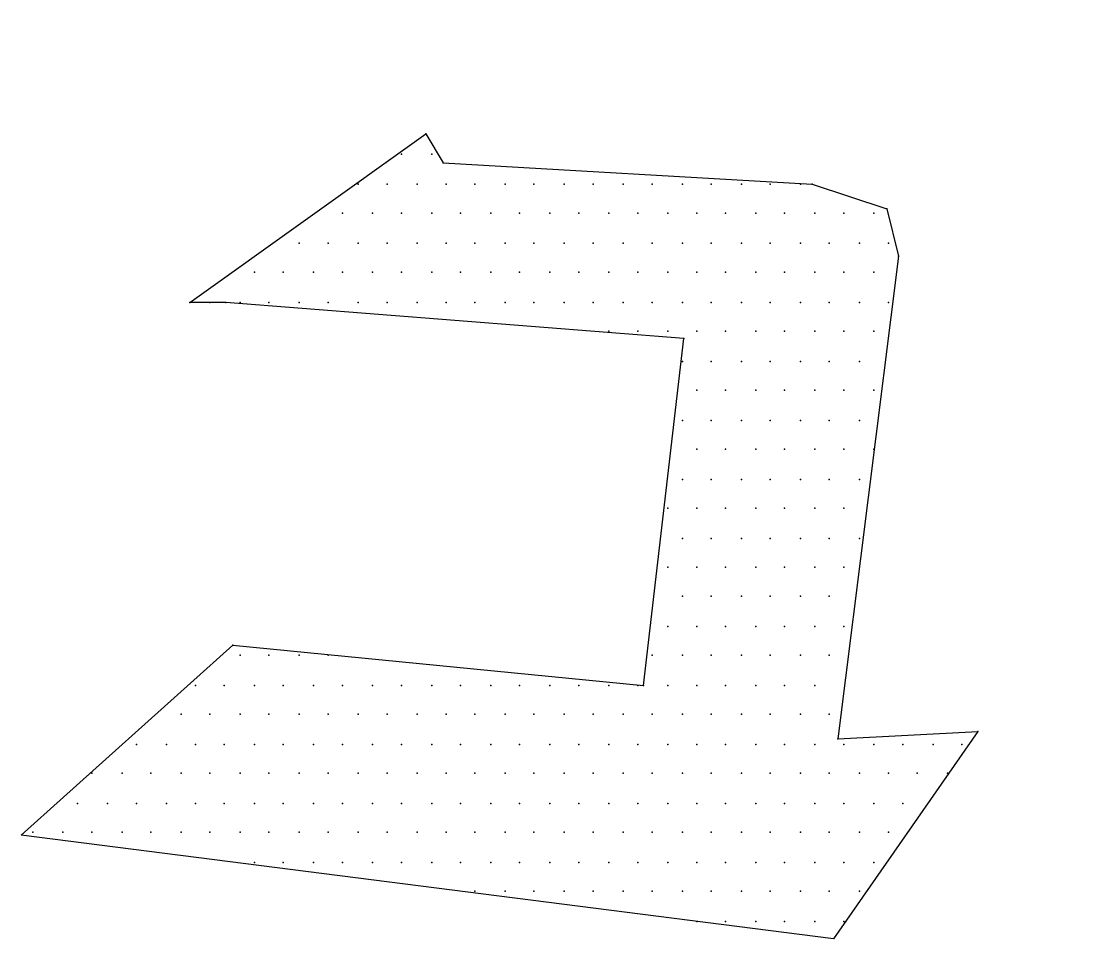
# Model space of a CAD drawing. Extents: x 204392 to 206166, y 706239 to 707835.
# Drawn here: x 204756.59 to 204764.34, y 707762.79 to 707769.52 of the extents above; entities that cross this region are included whole.
import ezdxf

# ---------------------------------------------------------------- set-up
doc = ezdxf.new("R2010")
doc.units = 0
doc.header["$LTSCALE"] = 7
doc.header["$MEASUREMENT"] = 0
doc.layers.add('FNCP001', color=2, linetype='Continuous')
doc.layers.add('KOTERET', color=1, linetype='Continuous')

# ---------------------------------------------------------------- blocks, each defined once
blk = doc.blocks.new('elips')
at = {"layer": 'KOTERET', "color": 1, "linetype": 'Continuous'}
for points in [[(183499.1831, 676929.4187, 0.06433), (183486.4417, 676932.9339, 0.055067), (183475.12, 676933.2717, 0.081051), (183461.7451, 676930.5218, 0.05642), (183453.2737, 676926.1409, 0.170965), (183446.7604, 676918.5457, 0.076819), (183445.7682, 676914.0539, 0.118306), (183447.3569, 676907.2082, 0.129737), (183452.4345, 676901.4391, 0.070189), (183462.3732, 676896.2032, 0.047922), (183469.826, 676894.3083, 0.049022), (183480.4932, 676893.543, 0.072792), (183496.0954, 676896.2454, 0.1248), (183506.3456, 676901.8508, 0.103709), (183511.9774, 676909.8156, 0.036886), (183512.3891, 676911.5627, 0.106536), (183512.1041, 676916.6878, 0.106243), (183507.037, 676924.4255, 0.106919), (183499.1831, 676929.4187)], [(183470.016, 676895.4537, 0.049045), (183480.4615, 676894.7042, 0.072972), (183495.7682, 676897.3644, 0.125195), (183505.5539, 676902.7006, 0.103069), (183510.8901, 676910.222, 0.035565), (183511.2437, 676911.7474, 0.105225), (183511.0009, 676916.3288, 0.105504), (183506.2242, 676923.6021, 0.107235), (183498.7609, 676928.3419, 0.064474), (183486.278, 676931.7833, 0.055181), (183475.1886, 676932.1158, 0.081162), (183462.1621, 676929.4398, 0.05669), (183453.886, 676925.1539, 0.171614), (183447.8425, 676918.1287, 0.076301), (183446.9293, 676914.0117, 0.117637), (183448.3967, 676907.7307, 0.130118), (183453.0995, 676902.3945, 0.070334), (183462.7691, 676897.2958, 0.047983), (183470.016, 676895.4537)]]:
    blk.add_lwpolyline(points, format="xyb", dxfattribs=at)
at = {"layer": 'KOTERET', "color": 2, "linetype": 'Continuous'}
for points in [[(183484.4623, 676929.0598), (183485.328, 676929.6773)], [(183485.328, 676929.6773), (183485.3913, 676929.5717)], [(183485.2382, 676929.6034), (183485.2382, 676929.6034)], [(183485.3491, 676929.6034), (183485.3491, 676929.6034)], [(183485.3913, 676929.5717), (183486.7425, 676929.4926)], [(183485.0799, 676929.4926), (183485.0799, 676929.4926)], [(183485.1855, 676929.4926), (183485.1855, 676929.4926)], [(183485.2963, 676929.4926), (183485.2963, 676929.4926)], [(183485.4019, 676929.4926), (183485.4019, 676929.4926)], [(183485.5074, 676929.4926), (183485.5074, 676929.4926)], [(183485.6183, 676929.4926), (183485.6183, 676929.4926)], [(183485.7238, 676929.4926), (183485.7238, 676929.4926)], [(183485.8347, 676929.4926), (183485.8347, 676929.4926)], [(183485.9402, 676929.4926), (183485.9402, 676929.4926)], [(183486.0511, 676929.4926), (183486.0511, 676929.4926)], [(183486.1566, 676929.4926), (183486.1566, 676929.4926)], [(183486.2675, 676929.4926), (183486.2675, 676929.4926)], [(183486.373, 676929.4926), (183486.373, 676929.4926)], [(183486.4839, 676929.4926), (183486.4839, 676929.4926)], [(183486.5894, 676929.4926), (183486.5894, 676929.4926)], [(183486.7003, 676929.4926), (183486.7003, 676929.4926)], [(183486.7425, 676929.4926), (183487.017, 676929.4028)], [(183485.0218, 676929.387), (183485.0218, 676929.387)], [(183485.1327, 676929.387), (183485.1327, 676929.387)], [(183485.2382, 676929.387), (183485.2382, 676929.387)], [(183485.3491, 676929.387), (183485.3491, 676929.387)], [(183485.4546, 676929.387), (183485.4546, 676929.387)], [(183485.5655, 676929.387), (183485.5655, 676929.387)], [(183485.671, 676929.387), (183485.671, 676929.387)], [(183485.7819, 676929.387), (183485.7819, 676929.387)], [(183485.8875, 676929.387), (183485.8875, 676929.387)], [(183485.9983, 676929.387), (183485.9983, 676929.387)], [(183486.1039, 676929.387), (183486.1039, 676929.387)], [(183486.2147, 676929.387), (183486.2147, 676929.387)], [(183486.3203, 676929.387), (183486.3203, 676929.387)], [(183486.4258, 676929.387), (183486.4258, 676929.387)], [(183486.5367, 676929.387), (183486.5367, 676929.387)], [(183486.6422, 676929.387), (183486.6422, 676929.387)], [(183486.7531, 676929.387), (183486.7531, 676929.387)], [(183486.8586, 676929.387), (183486.8586, 676929.387)], [(183486.9695, 676929.387), (183486.9695, 676929.387)], [(183487.017, 676929.4028), (183487.0592, 676929.2287)], [(183484.8635, 676929.2762), (183484.8635, 676929.2762)], [(183484.9691, 676929.2762), (183484.9691, 676929.2762)], [(183485.0799, 676929.2762), (183485.0799, 676929.2762)], [(183485.1855, 676929.2762), (183485.1855, 676929.2762)], [(183485.2963, 676929.2762), (183485.2963, 676929.2762)], [(183485.4019, 676929.2762), (183485.4019, 676929.2762)], [(183485.5074, 676929.2762), (183485.5074, 676929.2762)], [(183485.6183, 676929.2762), (183485.6183, 676929.2762)], [(183485.7238, 676929.2762), (183485.7238, 676929.2762)], [(183485.8347, 676929.2762), (183485.8347, 676929.2762)], [(183485.9402, 676929.2762), (183485.9402, 676929.2762)], [(183486.0511, 676929.2762), (183486.0511, 676929.2762)], [(183486.1566, 676929.2762), (183486.1566, 676929.2762)], [(183486.2675, 676929.2762), (183486.2675, 676929.2762)], [(183486.373, 676929.2762), (183486.373, 676929.2762)], [(183486.4839, 676929.2762), (183486.4839, 676929.2762)], [(183486.5894, 676929.2762), (183486.5894, 676929.2762)], [(183486.7003, 676929.2762), (183486.7003, 676929.2762)], [(183486.8059, 676929.2762), (183486.8059, 676929.2762)], [(183486.9167, 676929.2762), (183486.9167, 676929.2762)], [(183487.0223, 676929.2762), (183487.0223, 676929.2762)], [(183487.0592, 676929.2287), (183486.8375, 676927.4605)], [(183484.6999, 676929.1706), (183484.6999, 676929.1706)], [(183484.8054, 676929.1706), (183484.8054, 676929.1706)], [(183484.9163, 676929.1706), (183484.9163, 676929.1706)], [(183485.0218, 676929.1706), (183485.0218, 676929.1706)], [(183485.1327, 676929.1706), (183485.1327, 676929.1706)], [(183485.2382, 676929.1706), (183485.2382, 676929.1706)], [(183485.3491, 676929.1706), (183485.3491, 676929.1706)], [(183485.4546, 676929.1706), (183485.4546, 676929.1706)], [(183485.5655, 676929.1706), (183485.5655, 676929.1706)], [(183485.671, 676929.1706), (183485.671, 676929.1706)], [(183485.7819, 676929.1706), (183485.7819, 676929.1706)], [(183485.8875, 676929.1706), (183485.8875, 676929.1706)], [(183485.9983, 676929.1706), (183485.9983, 676929.1706)], [(183486.1039, 676929.1706), (183486.1039, 676929.1706)], [(183486.2147, 676929.1706), (183486.2147, 676929.1706)], [(183486.3203, 676929.1706), (183486.3203, 676929.1706)], [(183486.4258, 676929.1706), (183486.4258, 676929.1706)], [(183486.5367, 676929.1706), (183486.5367, 676929.1706)], [(183486.6422, 676929.1706), (183486.6422, 676929.1706)], [(183486.7531, 676929.1706), (183486.7531, 676929.1706)], [(183486.8586, 676929.1706), (183486.8586, 676929.1706)], [(183486.9695, 676929.1706), (183486.9695, 676929.1706)], [(183484.5943, 676929.0598), (183484.4623, 676929.0598)], [(183484.5362, 676929.0598), (183484.5362, 676929.0598)], [(183486.2728, 676928.9278), (183484.5943, 676929.0598)], [(183484.6471, 676929.0598), (183484.6471, 676929.0598)], [(183484.7526, 676929.0598), (183484.7526, 676929.0598)], [(183484.8635, 676929.0598), (183484.8635, 676929.0598)], [(183484.9691, 676929.0598), (183484.9691, 676929.0598)], [(183485.0799, 676929.0598), (183485.0799, 676929.0598)], [(183485.1855, 676929.0598), (183485.1855, 676929.0598)], [(183485.2963, 676929.0598), (183485.2963, 676929.0598)], [(183485.4019, 676929.0598), (183485.4019, 676929.0598)], [(183485.5074, 676929.0598), (183485.5074, 676929.0598)], [(183485.6183, 676929.0598), (183485.6183, 676929.0598)], [(183485.7238, 676929.0598), (183485.7238, 676929.0598)], [(183485.8347, 676929.0598), (183485.8347, 676929.0598)], [(183485.9402, 676929.0598), (183485.9402, 676929.0598)], [(183486.0511, 676929.0598), (183486.0511, 676929.0598)], [(183486.1566, 676929.0598), (183486.1566, 676929.0598)], [(183486.2675, 676929.0598), (183486.2675, 676929.0598)], [(183486.373, 676929.0598), (183486.373, 676929.0598)], [(183486.4839, 676929.0598), (183486.4839, 676929.0598)], [(183486.5894, 676929.0598), (183486.5894, 676929.0598)], [(183486.7003, 676929.0598), (183486.7003, 676929.0598)], [(183486.8059, 676929.0598), (183486.8059, 676929.0598)], [(183486.9167, 676929.0598), (183486.9167, 676929.0598)], [(183487.0223, 676929.0598), (183487.0223, 676929.0598)], [(183485.9983, 676928.9542), (183485.9983, 676928.9542)], [(183486.1039, 676928.9542), (183486.1039, 676928.9542)], [(183486.125, 676927.6558), (183486.2728, 676928.9278)], [(183486.2147, 676928.9542), (183486.2147, 676928.9542)], [(183486.3203, 676928.9542), (183486.3203, 676928.9542)], [(183486.4258, 676928.9542), (183486.4258, 676928.9542)], [(183486.5367, 676928.9542), (183486.5367, 676928.9542)], [(183486.6422, 676928.9542), (183486.6422, 676928.9542)], [(183486.7531, 676928.9542), (183486.7531, 676928.9542)], [(183486.8586, 676928.9542), (183486.8586, 676928.9542)], [(183486.9695, 676928.9542), (183486.9695, 676928.9542)], [(183486.2675, 676928.8434), (183486.2675, 676928.8434)], [(183486.373, 676928.8434), (183486.373, 676928.8434)], [(183486.4839, 676928.8434), (183486.4839, 676928.8434)], [(183486.5894, 676928.8434), (183486.5894, 676928.8434)], [(183486.7003, 676928.8434), (183486.7003, 676928.8434)], [(183486.8059, 676928.8434), (183486.8059, 676928.8434)], [(183486.9167, 676928.8434), (183486.9167, 676928.8434)], [(183486.3203, 676928.7378), (183486.3203, 676928.7378)], [(183486.4258, 676928.7378), (183486.4258, 676928.7378)], [(183486.5367, 676928.7378), (183486.5367, 676928.7378)], [(183486.6422, 676928.7378), (183486.6422, 676928.7378)], [(183486.7531, 676928.7378), (183486.7531, 676928.7378)], [(183486.8586, 676928.7378), (183486.8586, 676928.7378)], [(183486.9695, 676928.7378), (183486.9695, 676928.7378)], [(183486.2675, 676928.627), (183486.2675, 676928.627)], [(183486.373, 676928.627), (183486.373, 676928.627)], [(183486.4839, 676928.627), (183486.4839, 676928.627)], [(183486.5894, 676928.627), (183486.5894, 676928.627)], [(183486.7003, 676928.627), (183486.7003, 676928.627)], [(183486.8059, 676928.627), (183486.8059, 676928.627)], [(183486.9167, 676928.627), (183486.9167, 676928.627)], [(183486.3203, 676928.5214), (183486.3203, 676928.5214)], [(183486.4258, 676928.5214), (183486.4258, 676928.5214)], [(183486.5367, 676928.5214), (183486.5367, 676928.5214)], [(183486.6422, 676928.5214), (183486.6422, 676928.5214)], [(183486.7531, 676928.5214), (183486.7531, 676928.5214)], [(183486.8586, 676928.5214), (183486.8586, 676928.5214)], [(183486.9695, 676928.5214), (183486.9695, 676928.5214)], [(183486.2675, 676928.4105), (183486.2675, 676928.4105)], [(183486.373, 676928.4105), (183486.373, 676928.4105)], [(183486.4839, 676928.4105), (183486.4839, 676928.4105)], [(183486.5894, 676928.4105), (183486.5894, 676928.4105)], [(183486.7003, 676928.4105), (183486.7003, 676928.4105)], [(183486.8059, 676928.4105), (183486.8059, 676928.4105)], [(183486.9167, 676928.4105), (183486.9167, 676928.4105)], [(183486.2147, 676928.305), (183486.2147, 676928.305)], [(183486.3203, 676928.305), (183486.3203, 676928.305)], [(183486.4258, 676928.305), (183486.4258, 676928.305)], [(183486.5367, 676928.305), (183486.5367, 676928.305)], [(183486.6422, 676928.305), (183486.6422, 676928.305)], [(183486.7531, 676928.305), (183486.7531, 676928.305)], [(183486.8586, 676928.305), (183486.8586, 676928.305)], [(183486.2675, 676928.1941), (183486.2675, 676928.1941)], [(183486.373, 676928.1941), (183486.373, 676928.1941)], [(183486.4839, 676928.1941), (183486.4839, 676928.1941)], [(183486.5894, 676928.1941), (183486.5894, 676928.1941)], [(183486.7003, 676928.1941), (183486.7003, 676928.1941)], [(183486.8059, 676928.1941), (183486.8059, 676928.1941)], [(183486.9167, 676928.1941), (183486.9167, 676928.1941)], [(183486.2147, 676928.0886), (183486.2147, 676928.0886)], [(183486.3203, 676928.0886), (183486.3203, 676928.0886)], [(183486.4258, 676928.0886), (183486.4258, 676928.0886)], [(183486.5367, 676928.0886), (183486.5367, 676928.0886)], [(183486.6422, 676928.0886), (183486.6422, 676928.0886)], [(183486.7531, 676928.0886), (183486.7531, 676928.0886)], [(183486.8586, 676928.0886), (183486.8586, 676928.0886)], [(183486.2675, 676927.983), (183486.2675, 676927.983)], [(183486.373, 676927.983), (183486.373, 676927.983)], [(183486.4839, 676927.983), (183486.4839, 676927.983)], [(183486.5894, 676927.983), (183486.5894, 676927.983)], [(183486.7003, 676927.983), (183486.7003, 676927.983)], [(183486.8059, 676927.983), (183486.8059, 676927.983)], [(183486.2147, 676927.8722), (183486.2147, 676927.8722)], [(183486.3203, 676927.8722), (183486.3203, 676927.8722)], [(183486.4258, 676927.8722), (183486.4258, 676927.8722)], [(183486.5367, 676927.8722), (183486.5367, 676927.8722)], [(183486.6422, 676927.8722), (183486.6422, 676927.8722)], [(183486.7531, 676927.8722), (183486.7531, 676927.8722)], [(183486.8586, 676927.8722), (183486.8586, 676927.8722)], [(183483.8448, 676927.1068), (183484.6207, 676927.8036)], [(183484.6207, 676927.8036), (183486.125, 676927.6558)], [(183484.6471, 676927.7666), (183484.6471, 676927.7666)], [(183484.7526, 676927.7666), (183484.7526, 676927.7666)], [(183484.8635, 676927.7666), (183484.8635, 676927.7666)], [(183484.9691, 676927.7666), (183484.9691, 676927.7666)], [(183486.1566, 676927.7666), (183486.1566, 676927.7666)], [(183486.2675, 676927.7666), (183486.2675, 676927.7666)], [(183486.373, 676927.7666), (183486.373, 676927.7666)], [(183486.4839, 676927.7666), (183486.4839, 676927.7666)], [(183486.5894, 676927.7666), (183486.5894, 676927.7666)], [(183486.7003, 676927.7666), (183486.7003, 676927.7666)], [(183486.8059, 676927.7666), (183486.8059, 676927.7666)], [(183484.4835, 676927.6558), (183484.4835, 676927.6558)], [(183484.589, 676927.6558), (183484.589, 676927.6558)], [(183484.6999, 676927.6558), (183484.6999, 676927.6558)], [(183484.8054, 676927.6558), (183484.8054, 676927.6558)], [(183484.9163, 676927.6558), (183484.9163, 676927.6558)], [(183485.0218, 676927.6558), (183485.0218, 676927.6558)], [(183485.1327, 676927.6558), (183485.1327, 676927.6558)], [(183485.2382, 676927.6558), (183485.2382, 676927.6558)], [(183485.3491, 676927.6558), (183485.3491, 676927.6558)], [(183485.4546, 676927.6558), (183485.4546, 676927.6558)], [(183485.5655, 676927.6558), (183485.5655, 676927.6558)], [(183485.671, 676927.6558), (183485.671, 676927.6558)], [(183485.7819, 676927.6558), (183485.7819, 676927.6558)], [(183485.8875, 676927.6558), (183485.8875, 676927.6558)], [(183485.9983, 676927.6558), (183485.9983, 676927.6558)], [(183486.1039, 676927.6558), (183486.1039, 676927.6558)], [(183486.2147, 676927.6558), (183486.2147, 676927.6558)], [(183486.3203, 676927.6558), (183486.3203, 676927.6558)], [(183486.4258, 676927.6558), (183486.4258, 676927.6558)], [(183486.5367, 676927.6558), (183486.5367, 676927.6558)], [(183486.6422, 676927.6558), (183486.6422, 676927.6558)], [(183486.7531, 676927.6558), (183486.7531, 676927.6558)], [(183484.4307, 676927.5502), (183484.4307, 676927.5502)], [(183484.5362, 676927.5502), (183484.5362, 676927.5502)], [(183484.6471, 676927.5502), (183484.6471, 676927.5502)], [(183484.7526, 676927.5502), (183484.7526, 676927.5502)], [(183484.8635, 676927.5502), (183484.8635, 676927.5502)], [(183484.9691, 676927.5502), (183484.9691, 676927.5502)], [(183485.0799, 676927.5502), (183485.0799, 676927.5502)], [(183485.1855, 676927.5502), (183485.1855, 676927.5502)], [(183485.2963, 676927.5502), (183485.2963, 676927.5502)], [(183485.4019, 676927.5502), (183485.4019, 676927.5502)], [(183485.5074, 676927.5502), (183485.5074, 676927.5502)], [(183485.6183, 676927.5502), (183485.6183, 676927.5502)], [(183485.7238, 676927.5502), (183485.7238, 676927.5502)], [(183485.8347, 676927.5502), (183485.8347, 676927.5502)], [(183485.9402, 676927.5502), (183485.9402, 676927.5502)], [(183486.0511, 676927.5502), (183486.0511, 676927.5502)], [(183486.1566, 676927.5502), (183486.1566, 676927.5502)], [(183486.2675, 676927.5502), (183486.2675, 676927.5502)], [(183486.373, 676927.5502), (183486.373, 676927.5502)], [(183486.4839, 676927.5502), (183486.4839, 676927.5502)], [(183486.5894, 676927.5502), (183486.5894, 676927.5502)], [(183486.7003, 676927.5502), (183486.7003, 676927.5502)], [(183486.8059, 676927.5502), (183486.8059, 676927.5502)], [(183487.3495, 676927.4869), (183486.8217, 676926.7268)], [(183486.8375, 676927.4605), (183487.3495, 676927.4869)], [(183484.2671, 676927.4394), (183484.2671, 676927.4394)], [(183484.3779, 676927.4394), (183484.3779, 676927.4394)], [(183484.4835, 676927.4394), (183484.4835, 676927.4394)], [(183484.589, 676927.4394), (183484.589, 676927.4394)], [(183484.6999, 676927.4394), (183484.6999, 676927.4394)], [(183484.8054, 676927.4394), (183484.8054, 676927.4394)], [(183484.9163, 676927.4394), (183484.9163, 676927.4394)], [(183485.0218, 676927.4394), (183485.0218, 676927.4394)], [(183485.1327, 676927.4394), (183485.1327, 676927.4394)], [(183485.2382, 676927.4394), (183485.2382, 676927.4394)], [(183485.3491, 676927.4394), (183485.3491, 676927.4394)], [(183485.4546, 676927.4394), (183485.4546, 676927.4394)], [(183485.5655, 676927.4394), (183485.5655, 676927.4394)], [(183485.671, 676927.4394), (183485.671, 676927.4394)], [(183485.7819, 676927.4394), (183485.7819, 676927.4394)], [(183485.8875, 676927.4394), (183485.8875, 676927.4394)], [(183485.9983, 676927.4394), (183485.9983, 676927.4394)], [(183486.1039, 676927.4394), (183486.1039, 676927.4394)], [(183486.2147, 676927.4394), (183486.2147, 676927.4394)], [(183486.3203, 676927.4394), (183486.3203, 676927.4394)], [(183486.4258, 676927.4394), (183486.4258, 676927.4394)], [(183486.5367, 676927.4394), (183486.5367, 676927.4394)], [(183486.6422, 676927.4394), (183486.6422, 676927.4394)], [(183486.7531, 676927.4394), (183486.7531, 676927.4394)], [(183486.8586, 676927.4394), (183486.8586, 676927.4394)], [(183486.9695, 676927.4394), (183486.9695, 676927.4394)], [(183487.075, 676927.4394), (183487.075, 676927.4394)], [(183487.1859, 676927.4394), (183487.1859, 676927.4394)], [(183487.2914, 676927.4394), (183487.2914, 676927.4394)], [(183484.1034, 676927.3338), (183484.1034, 676927.3338)], [(183484.2143, 676927.3338), (183484.2143, 676927.3338)], [(183484.3198, 676927.3338), (183484.3198, 676927.3338)], [(183484.4307, 676927.3338), (183484.4307, 676927.3338)], [(183484.5362, 676927.3338), (183484.5362, 676927.3338)], [(183484.6471, 676927.3338), (183484.6471, 676927.3338)], [(183484.7526, 676927.3338), (183484.7526, 676927.3338)], [(183484.8635, 676927.3338), (183484.8635, 676927.3338)], [(183484.9691, 676927.3338), (183484.9691, 676927.3338)], [(183485.0799, 676927.3338), (183485.0799, 676927.3338)], [(183485.1855, 676927.3338), (183485.1855, 676927.3338)], [(183485.2963, 676927.3338), (183485.2963, 676927.3338)], [(183485.4019, 676927.3338), (183485.4019, 676927.3338)], [(183485.5074, 676927.3338), (183485.5074, 676927.3338)], [(183485.6183, 676927.3338), (183485.6183, 676927.3338)], [(183485.7238, 676927.3338), (183485.7238, 676927.3338)], [(183485.8347, 676927.3338), (183485.8347, 676927.3338)], [(183485.9402, 676927.3338), (183485.9402, 676927.3338)], [(183486.0511, 676927.3338), (183486.0511, 676927.3338)], [(183486.1566, 676927.3338), (183486.1566, 676927.3338)], [(183486.2675, 676927.3338), (183486.2675, 676927.3338)], [(183486.373, 676927.3338), (183486.373, 676927.3338)], [(183486.4839, 676927.3338), (183486.4839, 676927.3338)], [(183486.5894, 676927.3338), (183486.5894, 676927.3338)], [(183486.7003, 676927.3338), (183486.7003, 676927.3338)], [(183486.8059, 676927.3338), (183486.8059, 676927.3338)], [(183486.9167, 676927.3338), (183486.9167, 676927.3338)], [(183487.0223, 676927.3338), (183487.0223, 676927.3338)], [(183487.1278, 676927.3338), (183487.1278, 676927.3338)], [(183487.2387, 676927.3338), (183487.2387, 676927.3338)], [(183484.0507, 676927.223), (183484.0507, 676927.223)], [(183484.1615, 676927.223), (183484.1615, 676927.223)], [(183484.2671, 676927.223), (183484.2671, 676927.223)], [(183484.3779, 676927.223), (183484.3779, 676927.223)], [(183484.4835, 676927.223), (183484.4835, 676927.223)], [(183484.589, 676927.223), (183484.589, 676927.223)], [(183484.6999, 676927.223), (183484.6999, 676927.223)], [(183484.8054, 676927.223), (183484.8054, 676927.223)], [(183484.9163, 676927.223), (183484.9163, 676927.223)], [(183485.0218, 676927.223), (183485.0218, 676927.223)], [(183485.1327, 676927.223), (183485.1327, 676927.223)], [(183485.2382, 676927.223), (183485.2382, 676927.223)], [(183485.3491, 676927.223), (183485.3491, 676927.223)], [(183485.4546, 676927.223), (183485.4546, 676927.223)], [(183485.5655, 676927.223), (183485.5655, 676927.223)], [(183485.671, 676927.223), (183485.671, 676927.223)], [(183485.7819, 676927.223), (183485.7819, 676927.223)], [(183485.8875, 676927.223), (183485.8875, 676927.223)], [(183485.9983, 676927.223), (183485.9983, 676927.223)], [(183486.1039, 676927.223), (183486.1039, 676927.223)], [(183486.2147, 676927.223), (183486.2147, 676927.223)], [(183486.3203, 676927.223), (183486.3203, 676927.223)], [(183486.4258, 676927.223), (183486.4258, 676927.223)], [(183486.5367, 676927.223), (183486.5367, 676927.223)], [(183486.6422, 676927.223), (183486.6422, 676927.223)], [(183486.7531, 676927.223), (183486.7531, 676927.223)], [(183486.8586, 676927.223), (183486.8586, 676927.223)], [(183486.9695, 676927.223), (183486.9695, 676927.223)], [(183487.075, 676927.223), (183487.075, 676927.223)], [(183486.8217, 676926.7268), (183483.8448, 676927.1068)], [(183483.887, 676927.1174), (183483.887, 676927.1174)], [(183483.9979, 676927.1174), (183483.9979, 676927.1174)], [(183484.1034, 676927.1174), (183484.1034, 676927.1174)], [(183484.2143, 676927.1174), (183484.2143, 676927.1174)], [(183484.3198, 676927.1174), (183484.3198, 676927.1174)], [(183484.4307, 676927.1174), (183484.4307, 676927.1174)], [(183484.5362, 676927.1174), (183484.5362, 676927.1174)], [(183484.6471, 676927.1174), (183484.6471, 676927.1174)], [(183484.7526, 676927.1174), (183484.7526, 676927.1174)], [(183484.8635, 676927.1174), (183484.8635, 676927.1174)], [(183484.9691, 676927.1174), (183484.9691, 676927.1174)], [(183485.0799, 676927.1174), (183485.0799, 676927.1174)], [(183485.1855, 676927.1174), (183485.1855, 676927.1174)], [(183485.2963, 676927.1174), (183485.2963, 676927.1174)], [(183485.4019, 676927.1174), (183485.4019, 676927.1174)], [(183485.5074, 676927.1174), (183485.5074, 676927.1174)], [(183485.6183, 676927.1174), (183485.6183, 676927.1174)], [(183485.7238, 676927.1174), (183485.7238, 676927.1174)], [(183485.8347, 676927.1174), (183485.8347, 676927.1174)], [(183485.9402, 676927.1174), (183485.9402, 676927.1174)], [(183486.0511, 676927.1174), (183486.0511, 676927.1174)], [(183486.1566, 676927.1174), (183486.1566, 676927.1174)], [(183486.2675, 676927.1174), (183486.2675, 676927.1174)], [(183486.373, 676927.1174), (183486.373, 676927.1174)], [(183486.4839, 676927.1174), (183486.4839, 676927.1174)], [(183486.5894, 676927.1174), (183486.5894, 676927.1174)], [(183486.7003, 676927.1174), (183486.7003, 676927.1174)], [(183486.8059, 676927.1174), (183486.8059, 676927.1174)], [(183486.9167, 676927.1174), (183486.9167, 676927.1174)], [(183487.0223, 676927.1174), (183487.0223, 676927.1174)], [(183484.6999, 676927.0066), (183484.6999, 676927.0066)], [(183484.8054, 676927.0066), (183484.8054, 676927.0066)], [(183484.9163, 676927.0066), (183484.9163, 676927.0066)], [(183485.0218, 676927.0066), (183485.0218, 676927.0066)], [(183485.1327, 676927.0066), (183485.1327, 676927.0066)], [(183485.2382, 676927.0066), (183485.2382, 676927.0066)], [(183485.3491, 676927.0066), (183485.3491, 676927.0066)], [(183485.4546, 676927.0066), (183485.4546, 676927.0066)], [(183485.5655, 676927.0066), (183485.5655, 676927.0066)], [(183485.671, 676927.0066), (183485.671, 676927.0066)], [(183485.7819, 676927.0066), (183485.7819, 676927.0066)], [(183485.8875, 676927.0066), (183485.8875, 676927.0066)], [(183485.9983, 676927.0066), (183485.9983, 676927.0066)], [(183486.1039, 676927.0066), (183486.1039, 676927.0066)], [(183486.2147, 676927.0066), (183486.2147, 676927.0066)], [(183486.3203, 676927.0066), (183486.3203, 676927.0066)], [(183486.4258, 676927.0066), (183486.4258, 676927.0066)], [(183486.5367, 676927.0066), (183486.5367, 676927.0066)], [(183486.6422, 676927.0066), (183486.6422, 676927.0066)], [(183486.7531, 676927.0066), (183486.7531, 676927.0066)], [(183486.8586, 676927.0066), (183486.8586, 676927.0066)], [(183486.9695, 676927.0066), (183486.9695, 676927.0066)], [(183485.5074, 676926.901), (183485.5074, 676926.901)], [(183485.6183, 676926.901), (183485.6183, 676926.901)], [(183485.7238, 676926.901), (183485.7238, 676926.901)], [(183485.8347, 676926.901), (183485.8347, 676926.901)], [(183485.9402, 676926.901), (183485.9402, 676926.901)], [(183486.0511, 676926.901), (183486.0511, 676926.901)], [(183486.1566, 676926.901), (183486.1566, 676926.901)], [(183486.2675, 676926.901), (183486.2675, 676926.901)], [(183486.373, 676926.901), (183486.373, 676926.901)], [(183486.4839, 676926.901), (183486.4839, 676926.901)], [(183486.5894, 676926.901), (183486.5894, 676926.901)], [(183486.7003, 676926.901), (183486.7003, 676926.901)], [(183486.8059, 676926.901), (183486.8059, 676926.901)], [(183486.9167, 676926.901), (183486.9167, 676926.901)], [(183486.3203, 676926.7902), (183486.3203, 676926.7902)], [(183486.4258, 676926.7902), (183486.4258, 676926.7902)], [(183486.5367, 676926.7902), (183486.5367, 676926.7902)], [(183486.6422, 676926.7902), (183486.6422, 676926.7902)], [(183486.7531, 676926.7902), (183486.7531, 676926.7902)], [(183486.8586, 676926.7902), (183486.8586, 676926.7902)]]:
    blk.add_lwpolyline(points, dxfattribs=at)
at = {"layer": 'KOTERET', "color": 1}
for p in [(183485.328, 676929.6773), (183485.328, 676929.6773), (183485.2382, 676929.6034), (183485.2382, 676929.6034), (183485.3491, 676929.6034), (183485.3491, 676929.6034), (183485.3913, 676929.5717), (183485.3913, 676929.5717), (183485.0799, 676929.4926), (183485.0799, 676929.4926), (183485.1855, 676929.4926), (183485.1855, 676929.4926), (183485.2963, 676929.4926), (183485.2963, 676929.4926), (183485.4019, 676929.4926), (183485.4019, 676929.4926), (183485.5074, 676929.4926), (183485.5074, 676929.4926), (183485.6183, 676929.4926), (183485.6183, 676929.4926), (183485.7238, 676929.4926), (183485.7238, 676929.4926), (183485.8347, 676929.4926), (183485.8347, 676929.4926), (183485.9402, 676929.4926), (183485.9402, 676929.4926), (183486.0511, 676929.4926), (183486.0511, 676929.4926), (183486.1566, 676929.4926), (183486.1566, 676929.4926), (183486.2675, 676929.4926), (183486.2675, 676929.4926), (183486.373, 676929.4926), (183486.373, 676929.4926), (183486.4839, 676929.4926), (183486.4839, 676929.4926), (183486.5894, 676929.4926), (183486.5894, 676929.4926), (183486.7003, 676929.4926), (183486.7003, 676929.4926), (183486.7425, 676929.4926), (183486.7425, 676929.4926), (183485.0218, 676929.387), (183485.0218, 676929.387), (183485.1327, 676929.387), (183485.1327, 676929.387), (183485.2382, 676929.387), (183485.2382, 676929.387), (183485.3491, 676929.387), (183485.3491, 676929.387), (183485.4546, 676929.387), (183485.4546, 676929.387), (183485.5655, 676929.387), (183485.5655, 676929.387), (183485.671, 676929.387), (183485.671, 676929.387), (183485.7819, 676929.387), (183485.7819, 676929.387), (183485.8875, 676929.387), (183485.8875, 676929.387), (183485.9983, 676929.387), (183485.9983, 676929.387), (183486.1039, 676929.387), (183486.1039, 676929.387), (183486.2147, 676929.387), (183486.2147, 676929.387), (183486.3203, 676929.387), (183486.3203, 676929.387), (183486.4258, 676929.387), (183486.4258, 676929.387), (183486.5367, 676929.387), (183486.5367, 676929.387), (183486.6422, 676929.387), (183486.6422, 676929.387), (183486.7531, 676929.387), (183486.7531, 676929.387), (183486.8586, 676929.387), (183486.8586, 676929.387), (183486.9695, 676929.387), (183486.9695, 676929.387), (183487.017, 676929.4028), (183487.017, 676929.4028), (183484.8635, 676929.2762), (183484.8635, 676929.2762), (183484.9691, 676929.2762), (183484.9691, 676929.2762), (183485.0799, 676929.2762), (183485.0799, 676929.2762), (183485.1855, 676929.2762), (183485.1855, 676929.2762), (183485.2963, 676929.2762), (183485.2963, 676929.2762), (183485.4019, 676929.2762), (183485.4019, 676929.2762), (183485.5074, 676929.2762), (183485.5074, 676929.2762), (183485.6183, 676929.2762), (183485.6183, 676929.2762), (183485.7238, 676929.2762), (183485.7238, 676929.2762), (183485.8347, 676929.2762), (183485.8347, 676929.2762), (183485.9402, 676929.2762), (183485.9402, 676929.2762), (183486.0511, 676929.2762), (183486.0511, 676929.2762), (183486.1566, 676929.2762), (183486.1566, 676929.2762), (183486.2675, 676929.2762), (183486.2675, 676929.2762), (183486.373, 676929.2762), (183486.373, 676929.2762), (183486.4839, 676929.2762), (183486.4839, 676929.2762), (183486.5894, 676929.2762), (183486.5894, 676929.2762), (183486.7003, 676929.2762), (183486.7003, 676929.2762), (183486.8059, 676929.2762), (183486.8059, 676929.2762), (183486.9167, 676929.2762), (183486.9167, 676929.2762), (183487.0223, 676929.2762), (183487.0223, 676929.2762), (183487.0592, 676929.2287), (183487.0592, 676929.2287), (183484.6999, 676929.1706), (183484.6999, 676929.1706), (183484.8054, 676929.1706), (183484.8054, 676929.1706), (183484.9163, 676929.1706), (183484.9163, 676929.1706), (183485.0218, 676929.1706), (183485.0218, 676929.1706), (183485.1327, 676929.1706), (183485.1327, 676929.1706), (183485.2382, 676929.1706), (183485.2382, 676929.1706), (183485.3491, 676929.1706), (183485.3491, 676929.1706), (183485.4546, 676929.1706), (183485.4546, 676929.1706), (183485.5655, 676929.1706), (183485.5655, 676929.1706), (183485.671, 676929.1706), (183485.671, 676929.1706), (183485.7819, 676929.1706), (183485.7819, 676929.1706), (183485.8875, 676929.1706), (183485.8875, 676929.1706), (183485.9983, 676929.1706), (183485.9983, 676929.1706), (183486.1039, 676929.1706), (183486.1039, 676929.1706), (183486.2147, 676929.1706), (183486.2147, 676929.1706), (183486.3203, 676929.1706), (183486.3203, 676929.1706), (183486.4258, 676929.1706), (183486.4258, 676929.1706), (183486.5367, 676929.1706), (183486.5367, 676929.1706), (183486.6422, 676929.1706), (183486.6422, 676929.1706), (183486.7531, 676929.1706), (183486.7531, 676929.1706), (183486.8586, 676929.1706), (183486.8586, 676929.1706), (183486.9695, 676929.1706), (183486.9695, 676929.1706), (183484.4623, 676929.0598), (183484.4623, 676929.0598), (183484.5362, 676929.0598), (183484.5362, 676929.0598), (183484.5943, 676929.0598), (183484.5943, 676929.0598), (183484.6471, 676929.0598), (183484.6471, 676929.0598), (183484.7526, 676929.0598), (183484.7526, 676929.0598), (183484.8635, 676929.0598), (183484.8635, 676929.0598), (183484.9691, 676929.0598), (183484.9691, 676929.0598), (183485.0799, 676929.0598), (183485.0799, 676929.0598), (183485.1855, 676929.0598), (183485.1855, 676929.0598), (183485.2963, 676929.0598), (183485.2963, 676929.0598), (183485.4019, 676929.0598), (183485.4019, 676929.0598), (183485.5074, 676929.0598), (183485.5074, 676929.0598), (183485.6183, 676929.0598), (183485.6183, 676929.0598), (183485.7238, 676929.0598), (183485.7238, 676929.0598), (183485.8347, 676929.0598), (183485.8347, 676929.0598), (183485.9402, 676929.0598), (183485.9402, 676929.0598), (183486.0511, 676929.0598), (183486.0511, 676929.0598), (183486.1566, 676929.0598), (183486.1566, 676929.0598), (183486.2675, 676929.0598), (183486.2675, 676929.0598), (183486.373, 676929.0598), (183486.373, 676929.0598), (183486.4839, 676929.0598), (183486.4839, 676929.0598), (183486.5894, 676929.0598), (183486.5894, 676929.0598), (183486.7003, 676929.0598), (183486.7003, 676929.0598), (183486.8059, 676929.0598), (183486.8059, 676929.0598), (183486.9167, 676929.0598), (183486.9167, 676929.0598), (183487.0223, 676929.0598), (183487.0223, 676929.0598), (183485.9983, 676928.9542), (183485.9983, 676928.9542), (183486.1039, 676928.9542), (183486.1039, 676928.9542), (183486.2147, 676928.9542), (183486.2147, 676928.9542), (183486.2728, 676928.9278), (183486.2728, 676928.9278), (183486.3203, 676928.9542), (183486.3203, 676928.9542), (183486.4258, 676928.9542), (183486.4258, 676928.9542), (183486.5367, 676928.9542), (183486.5367, 676928.9542), (183486.6422, 676928.9542), (183486.6422, 676928.9542), (183486.7531, 676928.9542), (183486.7531, 676928.9542), (183486.8586, 676928.9542), (183486.8586, 676928.9542), (183486.9695, 676928.9542), (183486.9695, 676928.9542), (183486.2675, 676928.8434), (183486.2675, 676928.8434), (183486.373, 676928.8434), (183486.373, 676928.8434), (183486.4839, 676928.8434), (183486.4839, 676928.8434), (183486.5894, 676928.8434), (183486.5894, 676928.8434), (183486.7003, 676928.8434), (183486.7003, 676928.8434), (183486.8059, 676928.8434), (183486.8059, 676928.8434), (183486.9167, 676928.8434), (183486.9167, 676928.8434), (183486.3203, 676928.7378), (183486.3203, 676928.7378), (183486.4258, 676928.7378), (183486.4258, 676928.7378), (183486.5367, 676928.7378), (183486.5367, 676928.7378), (183486.6422, 676928.7378), (183486.6422, 676928.7378), (183486.7531, 676928.7378), (183486.7531, 676928.7378), (183486.8586, 676928.7378), (183486.8586, 676928.7378), (183486.9695, 676928.7378), (183486.9695, 676928.7378), (183486.2675, 676928.627), (183486.2675, 676928.627), (183486.373, 676928.627), (183486.373, 676928.627), (183486.4839, 676928.627), (183486.4839, 676928.627), (183486.5894, 676928.627), (183486.5894, 676928.627), (183486.7003, 676928.627), (183486.7003, 676928.627), (183486.8059, 676928.627), (183486.8059, 676928.627), (183486.9167, 676928.627), (183486.9167, 676928.627), (183486.3203, 676928.5214), (183486.3203, 676928.5214), (183486.4258, 676928.5214), (183486.4258, 676928.5214), (183486.5367, 676928.5214), (183486.5367, 676928.5214), (183486.6422, 676928.5214), (183486.6422, 676928.5214), (183486.7531, 676928.5214), (183486.7531, 676928.5214), (183486.8586, 676928.5214), (183486.8586, 676928.5214), (183486.9695, 676928.5214), (183486.9695, 676928.5214), (183486.2675, 676928.4105), (183486.2675, 676928.4105), (183486.373, 676928.4105), (183486.373, 676928.4105), (183486.4839, 676928.4105), (183486.4839, 676928.4105), (183486.5894, 676928.4105), (183486.5894, 676928.4105), (183486.7003, 676928.4105), (183486.7003, 676928.4105), (183486.8059, 676928.4105), (183486.8059, 676928.4105), (183486.9167, 676928.4105), (183486.9167, 676928.4105), (183486.2147, 676928.305), (183486.2147, 676928.305), (183486.3203, 676928.305), (183486.3203, 676928.305), (183486.4258, 676928.305), (183486.4258, 676928.305), (183486.5367, 676928.305), (183486.5367, 676928.305), (183486.6422, 676928.305), (183486.6422, 676928.305), (183486.7531, 676928.305), (183486.7531, 676928.305), (183486.8586, 676928.305), (183486.8586, 676928.305), (183486.2675, 676928.1941), (183486.2675, 676928.1941), (183486.373, 676928.1941), (183486.373, 676928.1941), (183486.4839, 676928.1941), (183486.4839, 676928.1941), (183486.5894, 676928.1941), (183486.5894, 676928.1941), (183486.7003, 676928.1941), (183486.7003, 676928.1941), (183486.8059, 676928.1941), (183486.8059, 676928.1941), (183486.9167, 676928.1941), (183486.9167, 676928.1941), (183486.2147, 676928.0886), (183486.2147, 676928.0886), (183486.3203, 676928.0886), (183486.3203, 676928.0886), (183486.4258, 676928.0886), (183486.4258, 676928.0886), (183486.5367, 676928.0886), (183486.5367, 676928.0886), (183486.6422, 676928.0886), (183486.6422, 676928.0886), (183486.7531, 676928.0886), (183486.7531, 676928.0886), (183486.8586, 676928.0886), (183486.8586, 676928.0886), (183486.2675, 676927.983), (183486.2675, 676927.983), (183486.373, 676927.983), (183486.373, 676927.983), (183486.4839, 676927.983), (183486.4839, 676927.983), (183486.5894, 676927.983), (183486.5894, 676927.983), (183486.7003, 676927.983), (183486.7003, 676927.983), (183486.8059, 676927.983), (183486.8059, 676927.983), (183486.2147, 676927.8722), (183486.2147, 676927.8722), (183486.3203, 676927.8722), (183486.3203, 676927.8722), (183486.4258, 676927.8722), (183486.4258, 676927.8722), (183486.5367, 676927.8722), (183486.5367, 676927.8722), (183486.6422, 676927.8722), (183486.6422, 676927.8722), (183486.7531, 676927.8722), (183486.7531, 676927.8722), (183486.8586, 676927.8722), (183486.8586, 676927.8722), (183484.6207, 676927.8036), (183484.6207, 676927.8036), (183484.6471, 676927.7666), (183484.6471, 676927.7666), (183484.7526, 676927.7666), (183484.7526, 676927.7666), (183484.8635, 676927.7666), (183484.8635, 676927.7666), (183484.9691, 676927.7666), (183484.9691, 676927.7666), (183486.1566, 676927.7666), (183486.1566, 676927.7666), (183486.2675, 676927.7666), (183486.2675, 676927.7666), (183486.373, 676927.7666), (183486.373, 676927.7666), (183486.4839, 676927.7666), (183486.4839, 676927.7666), (183486.5894, 676927.7666), (183486.5894, 676927.7666), (183486.7003, 676927.7666), (183486.7003, 676927.7666), (183486.8059, 676927.7666), (183486.8059, 676927.7666), (183484.4835, 676927.6558), (183484.4835, 676927.6558), (183484.589, 676927.6558), (183484.589, 676927.6558), (183484.6999, 676927.6558), (183484.6999, 676927.6558), (183484.8054, 676927.6558), (183484.8054, 676927.6558), (183484.9163, 676927.6558), (183484.9163, 676927.6558), (183485.0218, 676927.6558), (183485.0218, 676927.6558), (183485.1327, 676927.6558), (183485.1327, 676927.6558), (183485.2382, 676927.6558), (183485.2382, 676927.6558), (183485.3491, 676927.6558), (183485.3491, 676927.6558), (183485.4546, 676927.6558), (183485.4546, 676927.6558), (183485.5655, 676927.6558), (183485.5655, 676927.6558), (183485.671, 676927.6558), (183485.671, 676927.6558), (183485.7819, 676927.6558), (183485.7819, 676927.6558), (183485.8875, 676927.6558), (183485.8875, 676927.6558), (183485.9983, 676927.6558), (183485.9983, 676927.6558), (183486.1039, 676927.6558), (183486.1039, 676927.6558), (183486.125, 676927.6558), (183486.125, 676927.6558), (183486.2147, 676927.6558), (183486.2147, 676927.6558), (183486.3203, 676927.6558), (183486.3203, 676927.6558), (183486.4258, 676927.6558), (183486.4258, 676927.6558), (183486.5367, 676927.6558), (183486.5367, 676927.6558), (183486.6422, 676927.6558), (183486.6422, 676927.6558), (183486.7531, 676927.6558), (183486.7531, 676927.6558), (183484.4307, 676927.5502), (183484.4307, 676927.5502), (183484.5362, 676927.5502), (183484.5362, 676927.5502), (183484.6471, 676927.5502), (183484.6471, 676927.5502), (183484.7526, 676927.5502), (183484.7526, 676927.5502), (183484.8635, 676927.5502), (183484.8635, 676927.5502), (183484.9691, 676927.5502), (183484.9691, 676927.5502), (183485.0799, 676927.5502), (183485.0799, 676927.5502), (183485.1855, 676927.5502), (183485.1855, 676927.5502), (183485.2963, 676927.5502), (183485.2963, 676927.5502), (183485.4019, 676927.5502), (183485.4019, 676927.5502), (183485.5074, 676927.5502), (183485.5074, 676927.5502), (183485.6183, 676927.5502), (183485.6183, 676927.5502), (183485.7238, 676927.5502), (183485.7238, 676927.5502), (183485.8347, 676927.5502), (183485.8347, 676927.5502), (183485.9402, 676927.5502), (183485.9402, 676927.5502), (183486.0511, 676927.5502), (183486.0511, 676927.5502), (183486.1566, 676927.5502), (183486.1566, 676927.5502), (183486.2675, 676927.5502), (183486.2675, 676927.5502), (183486.373, 676927.5502), (183486.373, 676927.5502), (183486.4839, 676927.5502), (183486.4839, 676927.5502), (183486.5894, 676927.5502), (183486.5894, 676927.5502), (183486.7003, 676927.5502), (183486.7003, 676927.5502), (183486.8059, 676927.5502), (183486.8059, 676927.5502), (183487.3495, 676927.4869), (183487.3495, 676927.4869), (183486.8375, 676927.4605), (183486.8375, 676927.4605), (183484.2671, 676927.4394), (183484.2671, 676927.4394), (183484.3779, 676927.4394), (183484.3779, 676927.4394), (183484.4835, 676927.4394), (183484.4835, 676927.4394), (183484.589, 676927.4394), (183484.589, 676927.4394), (183484.6999, 676927.4394), (183484.6999, 676927.4394), (183484.8054, 676927.4394), (183484.8054, 676927.4394), (183484.9163, 676927.4394), (183484.9163, 676927.4394), (183485.0218, 676927.4394), (183485.0218, 676927.4394), (183485.1327, 676927.4394), (183485.1327, 676927.4394), (183485.2382, 676927.4394), (183485.2382, 676927.4394), (183485.3491, 676927.4394), (183485.3491, 676927.4394), (183485.4546, 676927.4394), (183485.4546, 676927.4394), (183485.5655, 676927.4394), (183485.5655, 676927.4394), (183485.671, 676927.4394), (183485.671, 676927.4394), (183485.7819, 676927.4394), (183485.7819, 676927.4394), (183485.8875, 676927.4394), (183485.8875, 676927.4394), (183485.9983, 676927.4394), (183485.9983, 676927.4394), (183486.1039, 676927.4394), (183486.1039, 676927.4394), (183486.2147, 676927.4394), (183486.2147, 676927.4394), (183486.3203, 676927.4394), (183486.3203, 676927.4394), (183486.4258, 676927.4394), (183486.4258, 676927.4394), (183486.5367, 676927.4394), (183486.5367, 676927.4394), (183486.6422, 676927.4394), (183486.6422, 676927.4394), (183486.7531, 676927.4394), (183486.7531, 676927.4394), (183486.8586, 676927.4394), (183486.8586, 676927.4394), (183486.9695, 676927.4394), (183486.9695, 676927.4394), (183487.075, 676927.4394), (183487.075, 676927.4394), (183487.1859, 676927.4394), (183487.1859, 676927.4394), (183487.2914, 676927.4394), (183487.2914, 676927.4394), (183484.1034, 676927.3338), (183484.1034, 676927.3338), (183484.2143, 676927.3338), (183484.2143, 676927.3338), (183484.3198, 676927.3338), (183484.3198, 676927.3338), (183484.4307, 676927.3338), (183484.4307, 676927.3338), (183484.5362, 676927.3338), (183484.5362, 676927.3338), (183484.6471, 676927.3338), (183484.6471, 676927.3338), (183484.7526, 676927.3338), (183484.7526, 676927.3338), (183484.8635, 676927.3338), (183484.8635, 676927.3338), (183484.9691, 676927.3338), (183484.9691, 676927.3338), (183485.0799, 676927.3338), (183485.0799, 676927.3338), (183485.1855, 676927.3338), (183485.1855, 676927.3338), (183485.2963, 676927.3338), (183485.2963, 676927.3338), (183485.4019, 676927.3338), (183485.4019, 676927.3338), (183485.5074, 676927.3338), (183485.5074, 676927.3338), (183485.6183, 676927.3338), (183485.6183, 676927.3338), (183485.7238, 676927.3338), (183485.7238, 676927.3338), (183485.8347, 676927.3338), (183485.8347, 676927.3338), (183485.9402, 676927.3338), (183485.9402, 676927.3338), (183486.0511, 676927.3338), (183486.0511, 676927.3338), (183486.1566, 676927.3338), (183486.1566, 676927.3338), (183486.2675, 676927.3338), (183486.2675, 676927.3338), (183486.373, 676927.3338), (183486.373, 676927.3338), (183486.4839, 676927.3338), (183486.4839, 676927.3338), (183486.5894, 676927.3338), (183486.5894, 676927.3338), (183486.7003, 676927.3338), (183486.7003, 676927.3338), (183486.8059, 676927.3338), (183486.8059, 676927.3338), (183486.9167, 676927.3338), (183486.9167, 676927.3338), (183487.0223, 676927.3338), (183487.0223, 676927.3338), (183487.1278, 676927.3338), (183487.1278, 676927.3338), (183487.2387, 676927.3338), (183487.2387, 676927.3338), (183484.0507, 676927.223), (183484.0507, 676927.223), (183484.1615, 676927.223), (183484.1615, 676927.223), (183484.2671, 676927.223), (183484.2671, 676927.223), (183484.3779, 676927.223), (183484.3779, 676927.223), (183484.4835, 676927.223), (183484.4835, 676927.223), (183484.589, 676927.223), (183484.589, 676927.223), (183484.6999, 676927.223), (183484.6999, 676927.223), (183484.8054, 676927.223), (183484.8054, 676927.223), (183484.9163, 676927.223), (183484.9163, 676927.223), (183485.0218, 676927.223), (183485.0218, 676927.223), (183485.1327, 676927.223), (183485.1327, 676927.223), (183485.2382, 676927.223), (183485.2382, 676927.223), (183485.3491, 676927.223), (183485.3491, 676927.223), (183485.4546, 676927.223), (183485.4546, 676927.223), (183485.5655, 676927.223), (183485.5655, 676927.223), (183485.671, 676927.223), (183485.671, 676927.223), (183485.7819, 676927.223), (183485.7819, 676927.223), (183485.8875, 676927.223), (183485.8875, 676927.223), (183485.9983, 676927.223), (183485.9983, 676927.223), (183486.1039, 676927.223), (183486.1039, 676927.223), (183486.2147, 676927.223), (183486.2147, 676927.223), (183486.3203, 676927.223), (183486.3203, 676927.223), (183486.4258, 676927.223), (183486.4258, 676927.223), (183486.5367, 676927.223), (183486.5367, 676927.223), (183486.6422, 676927.223), (183486.6422, 676927.223), (183486.7531, 676927.223), (183486.7531, 676927.223), (183486.8586, 676927.223), (183486.8586, 676927.223), (183486.9695, 676927.223), (183486.9695, 676927.223), (183487.075, 676927.223), (183487.075, 676927.223), (183483.887, 676927.1174), (183483.887, 676927.1174), (183483.9979, 676927.1174), (183483.9979, 676927.1174), (183484.1034, 676927.1174), (183484.1034, 676927.1174), (183484.2143, 676927.1174), (183484.2143, 676927.1174), (183484.3198, 676927.1174), (183484.3198, 676927.1174), (183484.4307, 676927.1174), (183484.4307, 676927.1174), (183484.5362, 676927.1174), (183484.5362, 676927.1174), (183484.6471, 676927.1174), (183484.6471, 676927.1174), (183484.7526, 676927.1174), (183484.7526, 676927.1174), (183484.8635, 676927.1174), (183484.8635, 676927.1174), (183484.9691, 676927.1174), (183484.9691, 676927.1174), (183485.0799, 676927.1174), (183485.0799, 676927.1174), (183485.1855, 676927.1174), (183485.1855, 676927.1174), (183485.2963, 676927.1174), (183485.2963, 676927.1174), (183485.4019, 676927.1174), (183485.4019, 676927.1174), (183485.5074, 676927.1174), (183485.5074, 676927.1174), (183485.6183, 676927.1174), (183485.6183, 676927.1174), (183485.7238, 676927.1174), (183485.7238, 676927.1174), (183485.8347, 676927.1174), (183485.8347, 676927.1174), (183485.9402, 676927.1174), (183485.9402, 676927.1174), (183486.0511, 676927.1174), (183486.0511, 676927.1174), (183486.1566, 676927.1174), (183486.1566, 676927.1174), (183486.2675, 676927.1174), (183486.2675, 676927.1174), (183486.373, 676927.1174), (183486.373, 676927.1174), (183486.4839, 676927.1174), (183486.4839, 676927.1174), (183486.5894, 676927.1174), (183486.5894, 676927.1174), (183486.7003, 676927.1174), (183486.7003, 676927.1174), (183486.8059, 676927.1174), (183486.8059, 676927.1174), (183486.9167, 676927.1174), (183486.9167, 676927.1174), (183487.0223, 676927.1174), (183487.0223, 676927.1174), (183484.6999, 676927.0066), (183484.6999, 676927.0066), (183484.8054, 676927.0066), (183484.8054, 676927.0066), (183484.9163, 676927.0066), (183484.9163, 676927.0066), (183485.0218, 676927.0066), (183485.0218, 676927.0066), (183485.1327, 676927.0066), (183485.1327, 676927.0066), (183485.2382, 676927.0066), (183485.2382, 676927.0066), (183485.3491, 676927.0066), (183485.3491, 676927.0066), (183485.4546, 676927.0066), (183485.4546, 676927.0066), (183485.5655, 676927.0066), (183485.5655, 676927.0066), (183485.671, 676927.0066), (183485.671, 676927.0066), (183485.7819, 676927.0066), (183485.7819, 676927.0066), (183485.8875, 676927.0066), (183485.8875, 676927.0066), (183485.9983, 676927.0066), (183485.9983, 676927.0066), (183486.1039, 676927.0066), (183486.1039, 676927.0066), (183486.2147, 676927.0066), (183486.2147, 676927.0066), (183486.3203, 676927.0066), (183486.3203, 676927.0066), (183486.4258, 676927.0066), (183486.4258, 676927.0066), (183486.5367, 676927.0066), (183486.5367, 676927.0066), (183486.6422, 676927.0066), (183486.6422, 676927.0066), (183486.7531, 676927.0066), (183486.7531, 676927.0066), (183486.8586, 676927.0066), (183486.8586, 676927.0066), (183486.9695, 676927.0066), (183486.9695, 676927.0066), (183485.5074, 676926.901), (183485.5074, 676926.901), (183485.6183, 676926.901), (183485.6183, 676926.901), (183485.7238, 676926.901), (183485.7238, 676926.901), (183485.8347, 676926.901), (183485.8347, 676926.901), (183485.9402, 676926.901), (183485.9402, 676926.901), (183486.0511, 676926.901), (183486.0511, 676926.901), (183486.1566, 676926.901), (183486.1566, 676926.901), (183486.2675, 676926.901), (183486.2675, 676926.901), (183486.373, 676926.901), (183486.373, 676926.901), (183486.4839, 676926.901), (183486.4839, 676926.901), (183486.5894, 676926.901), (183486.5894, 676926.901), (183486.7003, 676926.901), (183486.7003, 676926.901), (183486.8059, 676926.901), (183486.8059, 676926.901), (183486.9167, 676926.901), (183486.9167, 676926.901), (183486.3203, 676926.7902), (183486.3203, 676926.7902), (183486.4258, 676926.7902), (183486.4258, 676926.7902), (183486.5367, 676926.7902), (183486.5367, 676926.7902), (183486.6422, 676926.7902), (183486.6422, 676926.7902), (183486.7531, 676926.7902), (183486.7531, 676926.7902), (183486.8586, 676926.7902), (183486.8586, 676926.7902)]:
    blk.add_point(p, dxfattribs=at)

msp = doc.modelspace()

# ---------------------------------------------------------------- block references
at = {"layer": 'FNCP001', "xscale": 2, "yscale": 2, "zscale": 2}
msp.add_blockref('elips', (-162211.0999, -646090.6624), dxfattribs=at)

doc.saveas('drawing.dxf')
